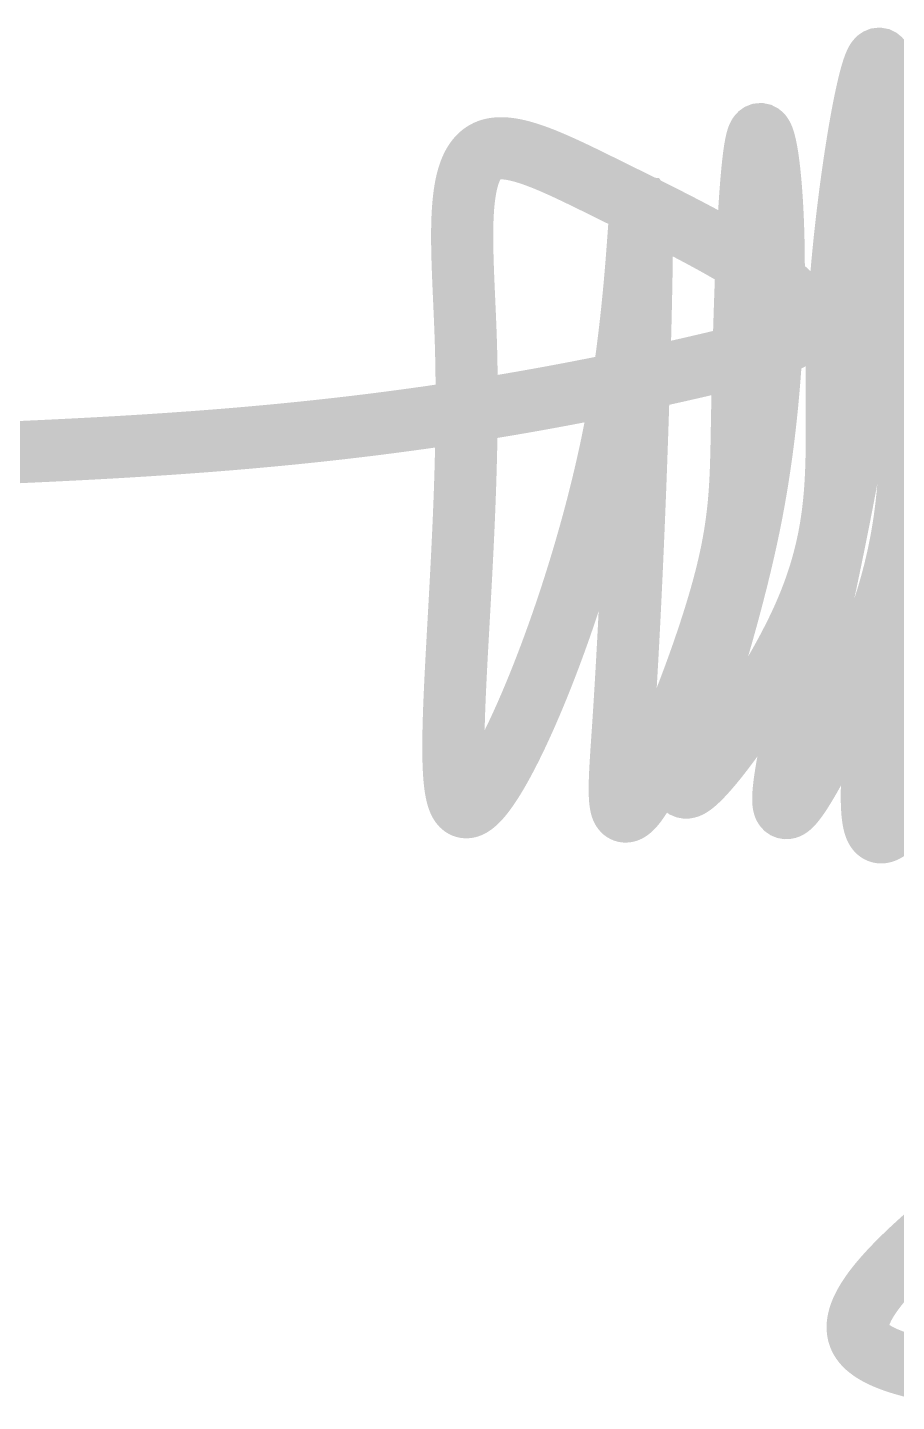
# Model space of a CAD drawing. Header units: millimetres. Extents: x -182770 to 489476, y -561170 to -280028.
# Drawn here: x 467169 to 467486, y -522248 to -521746 of the extents above; entities that cross this region are included whole.
import ezdxf
from ezdxf.enums import TextEntityAlignment as Align

# ---------------------------------------------------------------- set-up
doc = ezdxf.new("R2010")
doc.units = ezdxf.units.MM
doc.header["$MEASUREMENT"] = 0
for name, color, linetype, lineweight in [('LC Dim', 8, 'Continuous', 18), ('LC ISO', 153, 'Continuous', 13), ('LC Net thay', 63, 'Continuous', 25), ('LC Text1', 3, 'Continuous', 20)]:
    doc.layers.add(name, color=color, linetype=linetype, lineweight=lineweight)
doc.styles.add('Khungten', font='VHAVAN.TTF', dxfattribs={"width": 0.9, "height": 5000})
doc.styles.add('LC 1', font='VHAVANB.TTF')
doc.styles.add('Title', font='VHBLACK.TTF', dxfattribs={"width": 0.8})

# ---------------------------------------------------------------- blocks, each defined once
blk = doc.blocks.new('a tuan anh')
at = {"layer": 'LC ISO', "const_width": 30}
for points in [[(-164.1027307132899, -10.23552034702152), (-152.3397674029984, -9.739912215387449), (-140.6176614696888, -9.223327891057124), (-128.9264893759682, -8.67969280287798), (-117.2563275844586, -8.102932379653794), (-105.5972525577963, -7.486972050202894), (-93.93934075860307, -6.825737243358162), (-82.2726686495298, -6.113153387923376), (-70.58731269316922, -5.343145912716864), (-58.87334935217223, -4.509640246586059), (-53.00253880699165, -4.067177288408857), (-47.12085508916061, -3.606561818320188), (-41.22705775646318, -3.127034514895058), (-35.31990636675619, -2.62783605675213), (-29.3981604778528, -2.108207122480962), (-23.4605796475953, -1.567388390700216), (-17.50592343379685, -1.004620539999451), (-11.53295139429974, -0.419144248982775), (-5.540423086917144, 0.1897998037457), (0.4729019305086695, 0.8229709395818645), (6.508264100149972, 1.48112847993616), (12.56690386417904, 2.165031746175373), (18.6500616647827, 2.875440059724497), (24.75897794410412, 3.613112741964869), (30.89489314434468, 4.378809114321484), (37.05904770764755, 5.173288498161128), (43.25268207621411, 5.99731021487969), (49.47703669220209, 6.851633585902164), (55.7333519977692, 7.737017932609888), (62.02286843510228, 8.654222576413304), (68.3468264463736, 9.604006838679197), (74.70646647375543, 10.58713004083256), (81.10302895940549, 11.60435150426929), (87.53775434551062, 12.65643055037071), (94.01188307422854, 13.74412650054728), (100.5266555877461, 14.86819867618033), (107.0833123282209, 16.0294063987094), (113.68309373784, 17.22850898947218), (120.3272402587609, 18.46626576992276), (127.0169923331559, 19.74343606142793), (133.753590403212, 21.06077918538358), (140.5382749110722, 22.4190544631856), (147.372286298938, 23.81902121625899), (154.256865008967, 25.26143876597052), (161.1932514833316, 26.7470664337452), (168.1826861642039, 28.27666354094981), (175.2264094937564, 29.85098940899479), (182.3256619141612, 31.47080335929058), (189.4816838675761, 33.13686471321853), (196.6957157962024, 34.84993279217451), (200.3201728094427, 35.72493924324226), (203.9298433937074, 36.61582836951129), (207.4943209551129, 37.52664572620415), (209.2501102622773, 37.99079173078644), (210.9831988057558, 38.46143688073789), (212.6897857495787, 38.93908687200746), (214.3660702577326, 39.42424740050046), (216.0082514942624, 39.91742416215129), (217.61252862314, 40.41912285287981), (219.1751008084102, 40.92984916862042), (220.6921672140743, 41.45010880529298), (222.1599270041334, 41.98040745881735), (223.5745793426177, 42.52125082511338), (224.9323233935283, 43.07314460011548), (226.2293583208811, 43.63659447975806), (227.4618832886772, 44.21210615994642), (228.6260974609322, 44.80018533660041), (229.7182000016765, 45.40133770566899), (230.7343900748965, 46.01606896305748), (231.2128301749472, 46.32868470484391), (231.6708668446227, 46.64488480470027), (232.1080249794177, 46.96473247458925), (232.5238294748415, 47.28829092651722), (232.9178052264033, 47.61562337246141), (233.2895447042247, 47.94678253887105), (233.6390632830153, 48.28175553012989), (233.9665396021737, 48.62050411682867), (234.2721526499954, 48.96299001543957), (234.5560814147175, 49.30917494243477), (234.8185048846208, 49.65902061427187), (235.059602047957, 50.01248874745215), (235.2795518929925, 50.36954105843324), (235.4785334079788, 50.73013926367275), (235.656725581197, 51.09424507964286), (235.8143074008985, 51.46182022284484), (235.9514578553499, 51.83282640972175), (236.0683559328027, 52.20722535676032), (236.1651806215377, 52.58497878041817), (236.2421109098068, 52.96604839718202), (236.2993257858761, 53.3503959235095), (236.337004238012, 53.73798307587276), (236.3544678235048, 54.52272312462446), (236.2959335724008, 55.31996227521449), (236.1628333908011, 56.12939425937657), (235.9565991848067, 56.95071280890261), (235.6786628605041, 57.78361165556998), (235.3304563240235, 58.62778453114151), (234.9134114814369, 59.48292516739457), (234.4289602388744, 60.34872729610652), (233.878534502408, 61.22488464902563), (233.2635661781678, 62.11109095794382), (232.5854871722404, 63.00703995463846), (231.8457293907122, 63.91242537085782), (231.0457247397135, 64.82694093839382), (230.1869051253307, 65.75028038899472), (229.2707024536794, 66.68213745445246), (228.2985486308462, 67.62220586654439), (227.2718755629321, 68.57017935701879), (226.1921151560382, 69.52575165766757), (225.0606993162946, 70.48861650025356), (223.8790599497588, 71.45846761653956), (222.6486289625609, 72.43499873830297), (221.370838260802, 73.41790359732113), (220.047119750554, 74.40687592537142), (218.6789053379616, 75.40160945420212), (217.2676269290969, 76.40179791560513), (215.8147164300899, 77.40713504134328), (214.3216057469981, 78.41731456320849), (212.7897267859662, 79.43203021293448), (211.2205114530661, 80.45097572231316), (209.6153916544135, 81.47384482312191), (207.9757992961095, 82.50033124712354), (206.303166284255, 83.53012872609543), (204.5989245249511, 84.56293099180039), (202.864505924299, 85.59843177601579), (201.1013423883996, 86.63632481050445), (199.3108658233541, 87.67630382705829), (197.494508135278, 88.71806255742558), (195.6537012302433, 89.76129473339824), (193.7898770143802, 90.80569408672454), (191.9044673937606, 91.8509543491964), (189.9989042745146, 92.89676925257663), (186.1330451645335, 94.98883790915716), (182.2037549332017, 97.07944991064142), (178.2224888293713, 99.16615511119016), (174.2007021018362, 101.2465033649642), (170.149849999405, 103.3180445261678), (162.0067706651462, 107.4249049874925), (157.937453930921, 109.4553239959641), (153.8848928170773, 111.467135328523), (149.8605425723945, 113.4578888393589), (145.87585844571, 115.4251343826472), (141.942295685818, 117.3664218125632), (138.0707992113166, 119.2786644813896), (136.1605582468765, 120.2214478981623), (134.2681003721955, 121.1535204304091), (132.3940056259016, 122.0735133307899), (130.5388540466083, 122.9800578519498), (128.703225672929, 123.8717852465488), (126.8877005434915, 124.7473267672176), (125.0928586969094, 125.6053136666014), (123.319280171796, 126.4443771973602), (121.5675450067793, 127.2631486121099), (119.8382332404872, 128.0602591635397), (118.1319249115186, 128.8343401042803), (116.4492000585014, 129.5840226869623), (114.7906387200346, 130.3079381642456), (113.1568209347897, 131.0047177887755), (111.5483267413219, 131.6729928131826), (109.9657361783029, 132.3113944901415), (108.4096292843169, 132.9185540722683), (106.8805860979774, 133.4931028122373), (105.3791866579413, 134.0336719626794), (103.9060110027931, 134.5388927762397), (102.4616391711752, 135.0073965055781), (101.0466512016865, 135.4378144033253), (99.66162713295489, 135.8287777221412), (98.30714700359385, 136.1789177146566), (96.98379085224587, 136.4868656335166), (95.6921387174807, 136.7512527313811), (94.43277063796995, 136.97071026091), (93.20626665229793, 137.1438694747048), (92.01320679909259, 137.2693616254546), (90.85417111698189, 137.3458179657755), (89.72973964457924, 137.3718697483419), (88.64049242049805, 137.3461482257844), (87.58700948335172, 137.2672846507485), (86.56987087178277, 137.1339102758793), (85.5896566243755, 136.9446563538222), (84.64694677978696, 136.698154137237), (83.74232116482744, 136.3930352451571), (82.87606542854337, 136.028440271155), (82.04758685920388, 135.6050295128807), (81.25612952646043, 135.1237456621311), (80.50093750000815, 134.5855314107612), (79.78125484954217, 133.9913294505823), (79.09632564469939, 133.3420824734203), (78.4453939551604, 132.6387331711157), (77.82770385063486, 131.88222423548), (77.24249940074515, 131.0734983583388), (76.68902467521548, 130.2134982315183), (76.16652374369733, 129.3031665468443), (75.67424067587126, 128.3434459961427), (75.21141954141785, 127.3352792712394), (74.77730440998857, 126.2796090639749), (74.37113935127854, 125.1773780661606), (73.99216843496833, 124.0295289696223), (73.63963573070941, 122.837004466186), (73.31278530821146, 121.6007472476776), (73.01086123711138, 120.3217000059376), (72.73310758711887, 119.0008054327627), (72.47876842788537, 117.6390062199935), (72.24708782909147, 116.2372450594557), (72.03730986040318, 114.79646464299), (71.84867859153019, 113.3176076624077), (71.6804380921094, 111.8016168095201), (71.53183243185049, 110.2494347761676), (71.40210568039038, 108.6620042541908), (71.29050190742419, 107.0402679354011), (71.19626518263249, 105.3851685116097), (71.1186395756813, 103.6976486746717), (71.0568691562512, 101.9786511163838), (71.0101979940082, 100.2291185286012), (70.97787015863287, 98.44999360312067), (70.95912971980579, 96.64221903178259), (70.95322074720752, 94.80673750642745), (70.95938731048955, 92.94449171885208), (70.97687347934698, 91.05642436089693), (71.00492332344584, 89.14347812438791), (71.0427809124667, 87.20659570115095), (71.08969031607558, 85.24671978301194), (71.1448956039676, 83.26479306179681), (71.20764084579423, 81.26175822931691), (71.2771701112506, 79.23855797742726), (71.43355699170206, 75.1354319826496), (71.60800880275201, 70.96295661208569), (71.79447810177226, 66.72867340032826), (71.98691744619282, 62.44012388197007), (72.17927939340007, 58.10484959164751), (72.36551650078036, 53.73039206396788), (72.53958132577827, 49.32429283350939), (72.69542642575107, 44.89409343487932), (72.82753928861348, 40.44692122473498), (72.9347300324007, 35.98655669836444), (73.01790070306743, 31.51516064448515), (73.07796701688494, 27.0348832673335), (73.11584469016816, 22.54787477108766), (73.1324494392029, 18.05628536002769), (73.10550302974298, 9.067964610294439), (73.00445351886447, 0.08712265192298219), (72.83662663694122, -8.869038881268352), (72.60934811431798, -17.78331835549034), (72.47570377850207, -22.21937680992414), (72.32994368139771, -26.63851413692464), (72.17298353931983, -31.03858013227), (72.0057390685397, -35.41742459175293), (71.82912598537223, -39.77289731113706), (71.64406000610325, -44.10284808618599), (71.45145684704767, -48.40512671269244), (71.25223222447676, -52.67758298642002), (71.04730185469089, -56.91806670313235), (70.83758145399042, -61.12442765862215), (70.62398673869029, -65.29451564865303), (70.40743342506175, -69.42618046901771), (70.18883722940518, -73.51727191545069), (69.96911386802094, -77.5656397837738), (69.74917905722396, -81.56913386972155), (69.52994851327094, -85.52560396908666), (69.31233795249136, -89.43289987764729), (69.09726309115649, -93.28887139116705), (68.88563964558125, -97.09136830542411), (68.67838333205145, -100.8382404161821), (68.47640986686747, -104.5273375192337), (68.28063496632967, -108.1565094103571), (68.09197434672387, -111.7236058852868), (67.91134372435044, -115.2264767398447), (67.73965881552431, -118.6629717697797), (67.57783533650218, -122.0309407708701), (67.42678900361352, -125.328233538894), (67.28743553314416, -128.552699869615), (67.16069064137992, -131.7021895588114), (67.10233257386426, -133.2481462240248), (67.0474700446357, -134.7745524022612), (66.99621751822997, -136.2811393180164), (66.94868945919734, -137.7676381957426), (66.90500033205899, -139.2337802599359), (66.8652646013652, -140.6792967350339), (66.82959673163714, -142.1039188455325), (66.79811118741054, -143.507377815884), (66.77092243325023, -144.8894048705843), (66.7481449336774, -146.2497312341002), (66.7298931532132, -147.5880881308694), (66.71628155642247, -148.904206785417), (66.7074246078264, -150.1978184221807), (66.7034367719607, -151.4686542656418), (66.7044325133611, -152.7164455402672), (66.71052629657788, -153.9409234705381), (66.72183258613222, -155.1418192809215), (66.7384658465744, -156.3188641958695), (66.76054054244014, -157.4717894398927), (66.78817113825062, -158.6003262374288), (66.82147209855611, -159.7042058129737), (66.86055788790691, -160.7831593909796), (66.90554297080962, -161.8369181959424), (66.95654181181453, -162.8652134522999), (67.01366887547192, -163.8677763845481), (67.07703862630296, -164.8443382171681), (67.14676552884339, -165.7946301745978), (67.22296404764347, -166.7183834813331), (67.30574864722439, -167.6153293618408), (67.39523379213642, -168.4851990406023), (67.4915339469153, -169.3277237420698), (67.59476357608219, -170.1426346907392), (67.70503714420192, -170.9296631110483), (67.82246911578113, -171.6885402275075), (67.94717395538464, -172.4189972645545), (68.07926612753363, -173.1207654466853), (68.21886009676382, -173.793575998352), (68.3660703276255, -174.4371601440362), (68.52101128463983, -175.0512491082191), (68.68379743234254, -175.6355741153675), (68.85454323529848, -176.1898663899483), (69.0333631579997, -176.7138571564283), (69.2203716650256, -177.2072776392888), (69.41568322089734, -177.6698590629967), (69.6194122901361, -178.1013326520188), (69.83167333730671, -178.5014296308509), (70.05258082693035, -178.8698812239309), (70.28224922354275, -179.2064186557545), (70.52079299167963, -179.5107731507742), (70.76832659589127, -179.7826759334857), (71.0249645007134, -180.0218582283414), (71.29082117066719, -180.2280512598227), (71.56601107030292, -180.4009862524108), (71.85064866414177, -180.5403944305435), (72.14484841673402, -180.6460070187313), (72.44872479262995, -180.7175552414265), (72.76239225635072, -180.7547703230957), (73.08596527235932, -180.757383488366), (73.41951299361244, -180.725222305613), (73.76292936631944, -180.6584868771315), (74.11606599488005, -180.5574673345982), (74.47877448370855, -180.4224538097333), (74.85090643719013, -180.2537364341842), (75.23231345973909, -180.0516053396859), (75.62284715575515, -179.8163506579149), (76.02235912965261, -179.5482625205623), (76.4307009858021, -179.2476310593192), (76.84772432863247, -178.9147464058915), (77.27328076254344, -178.5498986919556), (77.7072218919202, -178.1533780492173), (78.14939932117704, -177.7254746093531), (78.59966465472826, -177.2664785040688), (79.05786949695903, -176.7766798650555), (79.52386545226909, -176.2563688239898), (79.99750412507274, -175.7058355125919), (80.47863711975515, -175.1253700625384), (80.96711604075972, -174.5152626055205), (81.46279249242798, -173.8758032732439), (81.96551807920332, -173.2072821973852), (82.47514440550003, -172.5099895096355), (82.9915230756742, -171.7842153417005), (83.51450569415465, -171.0302498252713), (84.04394386535569, -170.2483830920391), (84.57968919364794, -169.4389052736951), (85.12159328346024, -168.6021065019304), (85.66950773919234, -167.7382769084361), (86.22328416522942, -166.8477066248888), (86.78277416598576, -165.9306857830234), (87.34782934587565, -164.9875045145018), (87.91830130926974, -164.0184529510152), (88.49404166059685, -163.0238212242839), (89.07490200424218, -162.0038994659553), (89.66073394462, -160.9589778077643), (90.25138908613008, -159.8893463813874), (90.84671903317212, -158.7952953185159), (91.44657539016043, -157.6771147508407), (92.0508097614802, -156.5350948100531), (92.6592737515457, -155.3695256278443), (93.27181896474212, -154.1806973359344), (93.88829700548376, -152.9689000659855), (94.50855947817035, -151.7344239496888), (95.13245798721618, -150.4775591187499), (95.75984413700644, -149.1985957048601), (96.3905695319554, -147.8978238397103), (97.02448577646283, -146.5755336549773), (97.66144447491388, -145.2320152823959), (98.30129723173741, -143.8675588536134), (98.9438956513186, -142.4824545003503), (99.58909133805719, -141.0769923542975), (100.236735896382, -139.6514625471318), (101.538778045302, -136.7413604762405), (102.8488349333347, -133.7544693412638), (104.165719395678, -130.6931101957161), (105.4882442675589, -127.5596040931414), (106.8152223841753, -124.3562720870832), (108.1454665807541, -121.0854352310853), (109.4777896925225, -117.7494145786768), (110.8110045547073, -114.350531183416), (112.143924002492, -110.8911060988321), (113.475360871118, -107.3734603784687), (114.8041279957979, -103.7999150758696), (116.1290382117586, -100.1727912445785), (117.4489043542126, -96.49440993811004), (118.7625392583723, -92.76709221005149), (120.0687557594501, -88.99315911390295), (121.3663666926732, -85.17493170322268), (122.6541848932684, -81.3147310315544), (123.9310231964337, -77.41487815242726), (125.195694437396, -73.47769411939953), (126.4470114513824, -69.50549998600036), (127.6837870736053, -65.50061680577346), (128.9048341392772, -61.46536563226255), (130.1089654836105, -57.40206751899677), (131.2949939418468, -53.31304351951985), (132.4617323491839, -49.20061468739004), (133.6079935408343, -45.06710207612196), (134.7325903520396, -40.9148267392884), (135.834335617983, -36.74610973040399), (136.9120421739353, -32.56327210301242), (137.9645228550653, -28.36863491067197), (138.9905904965999, -24.16451920691179), (139.9890579337662, -19.95324604526104), (140.9587380017911, -15.73713647927798), (141.8984435358871, -11.51851156250632), (142.806987371252, -7.299692348475219), (143.6831823431276, -3.082999890728388), (144.5258412867261, 1.129244757205015), (145.33377703726, 5.334720541752176), (146.1058146533614, 9.531087805255083), (146.8415694178402, 13.71480416190752), (147.5419152995746, 17.88041149468336), (148.2078385954082, 22.02228072239086), (148.8403256022139, 26.13478276382375), (149.440362616835, 30.2122885378194), (150.0089359361154, 34.24916896315699), (150.5470318569278, 38.23979495868844), (151.0556366761157, 42.17853744319291), (151.5357366905082, 46.05976733550779), (151.9883181969781, 49.87785555444134), (152.4143674923689, 53.62717301878729), (152.6177507786924, 55.47428363014478), (152.8148708735534, 57.30209064739756), (153.0058510640811, 59.1098904354003), (153.1908146373607, 60.89697935903678), (153.369884880507, 62.66265378313255), (153.5431850806344, 64.40621007254231), (153.7108385248575, 66.12694459212071), (153.8729685002618, 67.82415370672243), (154.0296982939471, 69.49713378120214), (154.1811511930573, 71.14518118041451), (154.3274504846631, 72.76759226918512), (154.4687194558937, 74.36366341238318), (154.6050813938346, 75.93269097487791), (154.7366595856147, 77.47397132148035), (154.8635773183196, 78.98680081707425), (154.9859578790783, 80.47047582649975), (155.1039245549764, 81.92429271462606), (155.2176006331283, 83.3475478462642), (155.3271094006341, 84.73953758631251), (155.4325741446228, 86.09955829959654), (155.5341181521653, 87.42690635097097), (155.6318647104054, 88.72087810527592), (155.7259371064138, 89.9807699273806), (155.8164586273342, 91.20587818213971), (155.9035525602521, 92.39549923439336), (155.9873421922675, 93.5489294489962), (156.0679508104804, 94.66546519080293), (156.1455017020344, 95.74440282466821), (156.2201181540149, 96.78503871543217), (156.2919234535075, 97.78666922793491), (156.3610408876557, 98.74859072707477), (156.427593743545, 99.67009957764822), (156.4917053082754, 100.550492144539), (156.553498868976, 101.3890647926019), (156.6130977127177, 102.1851138866768), (156.6706251266587, 102.9379357916187), (156.7262043978553, 103.6468268722674), (156.7799588134512, 104.3110834934923), (156.8320116605319, 104.9300020201335), (156.8824862082838, 105.502878978863), (156.9314794760867, 106.029248030085), (156.979009667979, 106.5093548299628), (157.0250802571682, 106.9435781088105), (157.0696947168763, 107.332296596971), (157.1128565203107, 107.6758890247875), (157.1545691407082, 107.974734122603), (157.1948360512761, 108.2292106207169), (157.2336607252364, 108.439697249516), (157.2710466357821, 108.6065727393143), (157.3069972561643, 108.7302158204402), (157.341516059576, 108.8110052232369), (157.3746065192536, 108.8493196780473), (157.4062721084047, 108.8455379152147), (157.4365163002221, 108.8000386650383), (157.4653425679717, 108.7132006578904), (157.4927543848462, 108.5854026241141), (157.5187552240386, 108.4170232940232), (157.5433485588146, 108.2084413979464), (157.5665378623526, 107.9600356662413), (157.588326607889, 107.6721848292509), (157.6087182686315, 107.3452676172892), (157.627716317802, 106.9796627606993), (157.6453242286225, 106.5757489898242), (157.661545474286, 106.133905035007), (157.6763835280435, 105.6545096265618), (157.6898418630881, 105.137941494846), (157.7019239526562, 104.5845793701883), (157.7126332699554, 103.9948019829171), (157.7219732881931, 103.3689880633901), (157.7299474805914, 102.7075163419358), (157.7365593203722, 102.0107655488828), (157.7418122807576, 101.2791144145594), (157.7457098349551, 100.5129416693235), (157.7482554561866, 99.7126260435034), (157.7494526176597, 98.87854626742774), (157.7493047926109, 98.0110810714541), (157.7478154542332, 97.11060918589646), (157.7449880757777, 96.1775093410979), (157.7408261304226, 95.21216026740149), (157.7353330914048, 94.21494069515029), (157.728512431946, 93.18622935467283), (157.7203676252539, 92.12640497628308), (157.7109021445503, 91.03584629035322), (157.7001194630575, 89.91493202719721), (157.6880230539682, 88.76404091717268), (157.6746163905191, 87.5835516905936), (157.6599029459467, 86.37384307780303), (157.6438861934294, 85.13529380914406), (157.6265696062037, 83.86828261495975), (157.6079566574772, 82.57318822556408), (157.5880508204864, 81.25038937131467), (157.5668555684388, 79.90026478254003), (157.5443743745418, 78.52319318958325), (157.5206107120321, 77.11955332275829), (157.4955680541025, 75.68972391242278), (157.4692498739751, 74.23408368891978), (157.4416596448864, 72.75301138256327), (157.4128008400439, 71.24688572371088), (157.3826769326552, 69.71608544269111), (157.3512913959567, 68.1609892698325), (157.3186477031413, 66.58197593547811), (157.2847493274312, 64.97942416997103), (157.2495997420629, 63.35371270363976), (157.2132024202438, 61.70522026682738), (157.1755608351814, 60.03432558986242), (157.1366784601123, 58.34140740308794), (157.0965587682294, 56.62684443683247), (157.0552052327548, 54.89101542145363), (157.012621326925, 53.13429908725084), (156.9688105239475, 51.35707416461082), (156.9237762970297, 49.55971938381845), (156.8775221193937, 47.74261347524589), (156.7813678048551, 44.05066319607431), (156.6803753660352, 40.28425316975336), (156.5745725887245, 36.44641323902761), (156.4639872585976, 32.54017324653978), (156.3486471614451, 28.56856303501991), (156.2285800829704, 24.53461244713981), (156.1038138089207, 20.44135132558586), (155.9743761250429, 16.29180951308808), (155.8402948170551, 12.08901685228921), (155.7015976707189, 7.836003185933805), (155.5583124717523, 3.535798356679152), (155.4104670058878, -0.8085677927592769), (155.258089058887, -5.194065419709659), (155.1012064164679, -9.61766468147107), (154.9398468643631, -14.07633573534258), (154.7740381883195, -18.56704873862327), (154.6038081740844, -23.08677384865587), (154.4291846073756, -27.63248122271034), (154.2501952739258, -32.20114101810032), (154.0668679594964, -36.78972339213942), (153.6873105306149, -46.01453650540498), (153.2907346066204, -55.28268182094325), (152.8773624733731, -64.56992059720505), (152.4474164168205, -73.85201409264118), (152.0011187228374, -83.10472356573155), (151.5386916773132, -92.30381027489784), (151.3014991120726, -96.87567048628989), (151.0603575661517, -101.42503547862), (150.8152948252973, -105.9488754092017), (150.5663386752567, -110.4441604353342), (150.3135169017478, -114.907860714331), (150.0568572905031, -119.3369464035059), (149.7963876272843, -123.7283876601432), (149.5321356978238, -128.0791546415712), (149.2641292878398, -132.386217505089), (148.9923961830791, -136.6465464080102), (148.716964169289, -140.8571115076193), (148.4378611771099, -145.0148825762735), (148.1571926341567, -149.1113104500546), (148.0191125195706, -151.1280490902718), (147.8843716936535, -153.1184327614174), (147.7543475444545, -155.0784328850568), (147.6304174600518, -157.0040208827268), (147.5139588284655, -158.8911681759637), (147.4063490377739, -160.7358461863041), (147.3089654760406, -162.5340263352991), (147.2231855313003, -164.2816800444853), (147.1503865916166, -165.9747787354136), (147.0919460450532, -167.6092938296206), (147.0492412796593, -169.1811967486428), (147.0236496834987, -170.6864589140314), (147.0165486446203, -172.1210517473228), (147.0203625179274, -172.8105882336677), (147.0293155510735, -173.4809466700681), (147.0435799175757, -174.1316234842088), (147.0633277909365, -174.7621151037893), (147.0887313446437, -175.3719179565087), (147.1199627522437, -175.9605284700519), (147.1571941871953, -176.5274430721183), (147.2005978230445, -177.0721581903781), (147.2503458332794, -177.5941702525597), (147.3066103914171, -178.0929756863334), (147.3695636709599, -178.5680709193839), (147.4393778454105, -179.0189523794397), (147.5162250882859, -179.445116494142), (147.6002775730885, -179.8460596912337), (147.6917074733065, -180.221278398385), (147.7906555146183, -180.5703585886222), (147.8970912550867, -180.8933736212202), (148.0109262989426, -181.1905618745659), (148.1320722042583, -181.4621618584933), (148.2604405290476, -181.7084120828804), (148.3959428313683, -181.9295510575903), (148.538490669278, -182.1258172924863), (148.6879956008343, -182.2974492974172), (148.8443691840512, -182.4446855822462), (149.0075229770155, -182.5677646568511), (149.1773685377557, -182.6669250310806), (149.3538174243149, -182.7424052147835), (149.5367811947362, -182.7944437178521), (149.7261714070919, -182.8232790501352), (149.9218996194249, -182.8291497214814), (150.1238773897639, -182.8122942417685), (150.3320162761811, -182.7729511208308), (150.5462278367195, -182.7113588685752), (150.7664236294077, -182.6277559948212), (150.9925152123033, -182.5223810094467), (151.2244141434639, -182.3954724223295), (151.4620319809328, -182.2472687433037), (151.7052802827675, -182.0780084822327), (151.9540706069965, -181.8879301490088), (152.2083145116776, -181.6772722534515), (152.4679235548538, -181.4462733054534), (152.7328092945972, -181.195171814863), (153.002883288922, -180.9242062915437), (153.2780570958857, -180.6336152453587), (153.5582422735606, -180.3236371861713), (153.8433503799752, -179.9945106238301), (154.4279816112103, -179.2797660291835), (155.031243253994, -178.4912895402813), (155.6524277727003, -177.6309892360296), (156.2908276317467, -176.7007731953345), (156.9457352954778, -175.7025494970585), (157.6164432282967, -174.6382262201223), (158.3022438945773, -173.5097114434029), (159.002429758737, -172.3189132457919), (159.7162932851352, -171.0677397061809), (160.4431269381603, -169.7580989034614), (161.1822231822007, -168.3918989165395), (161.9328744816594, -166.9710478242923), (162.6943733008811, -165.4974537056114), (163.466012104298, -163.9730246393883), (164.2470833562547, -162.3996687045146), (165.0368795211689, -160.7792939798965), (165.8346930633998, -159.1138085444109), (166.6398164473649, -157.4051204769494), (167.4515421374235, -155.6551378564036), (168.2691625979496, -153.8657687616651), (169.0919702933752, -152.03892127164), (169.919257688045, -150.1765034652053), (170.7503172463621, -148.2804234212672), (171.5844414327003, -146.3525892186881), (172.4209227114625, -144.3949089363887), (173.2590535470226, -142.409290653246), (174.0981264037691, -140.3976424481662), (174.9374337460904, -138.3618724000116), (175.7762680383603, -136.3038885877031), (176.6139217449818, -134.2255990901322), (178.2828572587896, -130.0157353547111), (179.9385800026066, -125.74754582491), (181.5754296914965, -121.4362951318617), (183.1877460405522, -117.0972479066841), (184.7698687648663, -112.7456687805097), (186.3161375795316, -108.3968223845004), (187.820892199612, -104.065973349745), (189.2784723402001, -99.76838630741986), (189.9878031416447, -97.63683623063844), (190.6832177163888, -95.51932588862837), (191.3640085287916, -93.4177633602958), (192.0294680432562, -91.33405672453227), (192.6788887241564, -89.27011406020029), (193.3115630358807, -87.2278434462205), (193.9267834428319, -85.2091529614845), (194.5238424093695, -83.21595068488386), (195.1020323998819, -81.25014469528105), (195.6606458787865, -79.31364307159674), (196.1990843370586, -77.40806762145075), (196.7174628690991, -75.533166443769), (197.2161835950974, -73.68793399364222), (197.6956494178448, -71.87136267137248), (198.1562632400746, -70.08244487727643), (198.5984279645781, -68.32017301162705), (199.0225464941177, -66.58353947477008), (199.4290217314847, -64.87153666696395), (199.8182565794123, -63.1831569885544), (200.1906539406918, -61.51739283979987), (200.5466167180857, -59.87323662104609), (200.8865478143562, -58.24968073256605), (201.2108501322946, -56.64571757467638), (201.5199265746633, -55.06033954767918), (201.8141800442099, -53.49253905187652), (202.094013443726, -51.9413084875705), (202.3598296759592, -50.40564025506319), (202.6120316437155, -48.88452675467124), (203.0772043967736, -45.88193355138355), (203.4927549250715, -42.92546808015322), (203.8619064507511, -40.00706954341149), (204.187882195969, -37.11867714358959), (204.4739053828671, -34.25223008307512), (204.7231992336165, -31.39966756432841), (204.9389869703591, -28.5529287897516), (205.1244918152515, -25.70395296180504), (205.2829369904357, -22.84467928287631), (205.4175457180827, -19.96704695541121), (205.5315412203199, -17.06299518182641), (205.628146719333, -14.12446316456771), (205.7105854372639, -11.14339010602271), (205.7820805962547, -8.11171520865173), (205.8458554184617, -5.021377674856922), (205.9051331260416, -1.864316707098624), (205.9631369411509, 1.367528492250131), (205.9926683959493, 3.014014177984791), (206.0230802184669, 4.682173079519998), (206.054567863408, 6.3720532618172), (206.0871442633797, 8.082858548150398), (206.1555876594502, 11.56393299263436), (206.2284590687777, 15.11877353244927), (206.3058071534906, 18.74075728704338), (206.3876805757172, 22.42326137585042), (206.474127997586, 26.1596629183332), (206.5651980811817, 29.94333903392544), (206.6609394886473, 33.76766684208997), (206.7614008820965, 37.62602346227504), (206.8666309236578, 41.51178601391439), (207.091591599572, 49.33903738937806), (207.3362108133442, 57.19643792405259), (207.6008778619434, 65.03100457353867), (207.7408509796078, 68.92316798993852), (207.885982042324, 72.78975429339334), (208.0363197122206, 76.6241406033514), (208.1919126514258, 80.41970403923187), (208.3528095220536, 84.16982172051212), (208.5190589862177, 87.8678707666113), (208.6907097060466, 91.50722829702136), (208.8678103436687, 95.08127143114689), (209.0504095611977, 98.58337728845072), (209.143786344328, 100.305384088133), (209.2385560207185, 102.0069229883957), (209.3347246731719, 103.6871661291661), (209.4322983844031, 105.3452856504009), (209.5312832372147, 106.9804536920128), (209.6316853143508, 108.5918423939293), (209.7335106985847, 110.1786238960922), (209.8367654726753, 111.7399703384435), (209.9414557193813, 113.2750538608816), (210.0475875214906, 114.7830466033629), (210.155166961762, 116.2631207058148), (210.2642001229397, 117.7144483081647), (210.3746930877969, 119.1362015503255), (210.4866519391217, 120.5275525722536), (210.6000827596581, 121.8876735138765), (210.714991632165, 123.2157365151361), (210.8313846394303, 124.5109137159307), (210.9492678641836, 125.7723772562167), (211.0686473892274, 126.9992992759071), (211.1895292973059, 128.1908519149583), (211.3119196711923, 129.3462073132687), (211.4358245936455, 130.4645376107947), (211.5612501474388, 131.5450149474636), (211.688202415331, 132.5868114631885), (211.8166874800809, 133.5890992979257), (211.9467114244762, 134.5510505916027), (212.0782803312468, 135.4718374841323), (212.2114002831804, 136.3506321154418), (212.3460773630504, 137.1866066255025), (212.4823176536011, 137.9789331541979), (212.6201272376056, 138.7267838414846), (212.7595121978375, 139.42933082729), (212.9004786170408, 140.0857462515414), (213.0430325779889, 140.6952022541809), (213.1871801634697, 141.2568709751213), (213.3329274562275, 141.7699245543045), (213.4802805390209, 142.2335351316724), (213.6292454946233, 142.6468748471234), (213.7798244339938, 143.0091564356262), (213.9319531176734, 143.3202707831515), (214.0855124414375, 143.5806695357896), (214.2403816523583, 143.7908211901668), (214.396439997523, 143.9511942429235), (214.5535667240329, 144.0622571906424), (214.7116410789604, 144.1244785299932), (214.8705423093925, 144.1383267575584), (215.0301496624015, 144.1042703700077), (215.1903423851181, 144.0227778639528), (215.3509997245856, 143.8943177360052), (215.5120009279199, 143.719358482791), (215.6732252421789, 143.4983686009509), (215.8345519144787, 143.2318165870965), (215.9958601918916, 142.9201709378685), (216.1570293215045, 142.5639001498785), (216.3179385504045, 142.1634727197525), (216.4784671256784, 141.7193571441167), (216.6384942944132, 141.2320219196117), (216.7978993036959, 140.7019355428492), (216.9565614006133, 140.1295665104553), (217.1143598322524, 139.5153833190561), (217.2711738457147, 138.8598544652923), (217.4268826880434, 138.1634484457609), (217.5813656063838, 137.4266337571025), (217.734501847779, 136.6498788959434), (217.8861706593307, 135.8336523589096), (218.0362512881111, 134.9784226426127), (218.1846229812363, 134.084658243708), (218.3311649857787, 133.1528276587924), (218.4757565488253, 132.1833993845066), (218.6182769174484, 131.1768419174623), (218.7586053387495, 130.1336237543001), (218.8966210598301, 129.054213391646), (219.032203327748, 127.9390793261118), (219.1652313896047, 126.7886900543381), (219.2955844924727, 125.6035140729364), (219.4231418834534, 124.3840198785474), (219.5477828096482, 123.1306759677682), (219.6693865181151, 121.8439508372539), (219.7878322559409, 120.5243129836308), (219.9029992702417, 119.1722309034958), (220.0147668080754, 117.7881730935042), (220.1230141165433, 116.3726080502674), (220.2276204427326, 114.9260042704118), (220.3284650337155, 113.4488302505633), (220.4254271365935, 111.9415544873482), (220.518385998439, 110.4046454773925), (220.6072208663682, 108.8385717173223), (220.6918109874387, 107.2438017037639), (220.7720356087375, 105.6208039333287), (220.8477739773807, 103.9700469026575), (220.9189053404261, 102.2919991083909), (220.9853089449607, 100.5871290471114), (221.0468640380859, 98.85590521548875), (221.1034498668741, 97.09879611012002), (221.1549456784269, 95.31627022763132), (221.2012307198311, 93.50879606467788), (221.2421842381591, 91.67684211784217), (221.2776854805124, 89.82087688377942), (221.3076136939635, 87.94136885911576), (221.3318481255992, 86.0387865404482), (221.350268022521, 84.11359842444654), (221.362752631816, 82.16627300769323), (221.3691812005418, 80.19727878684353), (221.3694329758291, 78.20708425849443), (221.3633872047358, 76.19615791930119), (221.3509231343487, 74.16496826588991), (221.3319200117548, 72.11398379484308), (221.3062570840702, 70.04367300283047), (221.2344688016747, 65.84694644238334), (221.1345922638575, 61.57853655749932), (221.0056614473142, 57.24219132121652), (220.8467103287549, 52.84165870651486), (220.6567728848604, 48.3806866864179), (220.4348830923118, 43.8630232339201), (220.1800749278336, 39.29241632203048), (219.8913823680923, 34.67261392374348), (219.5678393897979, 30.00736401208269), (219.2084799696313, 25.300414560028), (218.8123380843026, 20.55551354058844), (218.3784477104928, 15.77640892678755), (217.9058428248973, 10.96684869160526), (217.3935574042116, 6.130580808065133), (216.8406254251313, 1.271353249147069), (216.2460808643664, -3.607086012110813), (215.6089576985833, -8.500989002743154), (214.9282899044774, -13.40660774971184), (214.2031114587735, -18.32019428003696), (213.4324563381233, -23.23800062069495), (212.6153585192515, -28.1562787987059), (211.7508519788389, -33.07128084104625), (210.8379706935957, -37.97925877470698), (209.8765074038383, -42.87626202052343), (208.8696722173918, -47.75742748883204), (207.8216369030124, -52.6176353058836), (206.7365732822946, -57.45176558376988), (205.6186531768035, -62.25469843466999), (204.472048408119, -67.02131397067569), (203.3009307978209, -71.74649230392242), (202.1094721674745, -76.42511354654562), (200.9018443386885, -81.05205781068071), (199.6822191330284, -85.62220520844858), (198.4547683720593, -90.13043585198466), (197.2236638773902, -94.57162985340983), (195.9930774705717, -98.94066732485953), (195.3792822443647, -101.0965273968759), (194.7671809731983, -103.2324283784546), (194.1572951347916, -105.3477302836254), (193.5501462068496, -107.4417931263451), (192.9462556670478, -109.5139769206871), (192.346144993091, -111.5636416806519), (191.7503356626839, -113.5901474202547), (191.1593491535314, -115.5928541535104), (190.5737069433089, -117.5711218944198), (189.9939305097214, -119.5243106570269), (189.4205413304589, -121.4517804553179), (188.8540608832409, -123.3528913033369), (188.2950106457429, -125.2270032150846), (187.7439120956697, -127.0734762045904), (187.2012867107405, -128.8916702858551), (186.6676559686166, -130.6809454729082), (186.1435413470172, -132.4406617797504), (185.6294643236324, -134.1701792203967), (185.1259463761526, -135.8688578088913), (184.6335089822969, -137.5360575592204), (184.1526736197411, -139.1711384854279), (183.6839617662044, -140.7734606014856), (183.227894899348, -142.3423839214665), (182.7849944969057, -143.8772684593423), (182.3557820365677, -145.3774742291571), (181.9407789960242, -146.8423612448969), (181.5405068529653, -148.2712895206059), (181.1554870851105, -149.6636190702993), (180.7862411701208, -151.0187099079776), (180.43329058573, -152.3359220476705), (180.0971568096138, -153.6146155033784), (179.7783613194915, -154.8541502891312), (179.4774255930388, -156.0538864189439), (179.1948711079604, -157.213183906817), (178.931219341961, -158.3314027667948), (178.6869917727163, -159.4079030128632), (178.4627098779456, -160.4420446590666), (178.2588951353391, -161.4331877194054), (178.0760690226016, -162.3806922078948), (177.9147530174232, -163.2839181385498), (177.7754685974942, -164.1422255254001), (177.6587372405193, -164.9549743824464), (177.5650804241886, -165.7215247237182), (177.4950196262216, -166.4412365632161), (177.4490763242939, -167.1134699149698), (177.4277719961101, -167.7375847929798), (177.4316281193751, -168.3129412112903), (177.4611661717645, -168.838899183902), (177.5169076309976, -169.3148187248153), (177.5993739747646, -169.7400598480599), (177.7090866807557, -170.1139825676655), (177.8465672266757, -170.4359468976327), (178.0123370902293, -170.7053128519765), (178.2069177491067, -170.9214404447121), (178.430830680998, -171.0836896898691), (178.6845973636082, -171.1914206014626), (178.9687392746273, -171.2439931934932), (179.2837778917601, -171.2407674799906), (179.6302346927114, -171.1811034749553), (180.0086311551568, -171.064361192417), (180.4194887568301, -170.8899006463907), (180.8631329980562, -170.6573265287589), (181.3389501990314, -170.3674160985829), (181.8460456729517, -170.0212974524184), (182.3835246817034, -169.6200987508491), (182.9504924872017, -169.16494815443), (183.5460543513764, -168.6569738237304), (184.169315536099, -168.0973039193341), (184.8193813032849, -167.4870666017814), (185.4953569148493, -166.8273900316563), (186.1963476326928, -166.119402369528), (186.9214587187162, -165.3642317759659), (187.6697954348492, -164.5630064115394), (188.4404630429635, -163.7168544367887), (189.2325668050034, -162.8269040123268), (190.0452119828551, -161.8942832986941), (190.8775038384047, -160.9201204564597), (191.7285476335965, -159.9055436462077), (192.5974486303166, -158.8516810284927), (193.4833120904805, -157.7596607638843), (194.3852432759741, -156.6306110129517), (195.3023474487272, -155.4656599362643), (196.2337298706407, -154.2659356943914), (197.1784958036151, -153.0325664479024), (198.1357505095657, -151.766680357352), (199.1045992503787, -150.4694055833243), (200.0841472879838, -149.1418702863884), (201.0734998842818, -147.7852026270994), (202.0717623011733, -146.4005307660263), (203.0780398005736, -144.9889828637533), (204.0914376443689, -143.5516870808497), (205.1110610944888, -142.0897715778556), (206.1360154128342, -140.604364515355), (207.1654058612912, -139.0965940539318), (208.1983377017896, -137.5675883541262), (209.2339161962445, -136.0184755765222), (211.3094341945834, -132.8644414301962), (213.3848019515572, -129.6435168994649), (215.4528615624295, -126.3647272689122), (217.506455122435, -123.037097823064), (219.5384247268521, -119.6696538464748), (221.5416124709154, -116.2714206236706), (223.5088604498596, -112.8514234392205), (225.4330107589776, -109.4186875776504), (227.3069054934749, -105.982238323515), (229.1233867486299, -102.5511009613692), (230.8752966197062, -99.13430077573867), (231.724800440963, -97.43409752554726), (232.5554772019241, -95.74086305119272), (233.3664321644756, -94.05572551322985), (234.1567705905472, -92.3798130722571), (234.9255977420253, -90.71425388881471), (235.6721822626132, -89.05998516138061), (236.3966038757644, -87.41699609108036), (237.0991935210477, -85.78498225541261), (237.7802822134981, -84.16363914360409), (238.4402009682235, -82.55266224486695), (239.079280800288, -80.95174704844248), (239.6978527247848, -79.36058904351376), (240.2962477567926, -77.77888371932204), (240.8747969113901, -76.20632656507951), (241.4338312036416, -74.64261306999833), (241.9736816486547, -73.08743872330524), (242.4946792614937, -71.54049901422695), (242.9971550572373, -70.00148943196109), (243.9478652577673, -66.94604260474443), (244.8284603709035, -63.91866215543996), (245.641588517261, -60.91691199777415), (246.3898978174984, -57.93835604547348), (247.0760363922454, -54.98055821229354), (247.7026523621607, -52.04108241198992), (248.2723938478739, -49.11749255827453), (248.7879089700145, -46.20735256491753), (249.2518458492414, -43.30822634565993), (249.6668526061985, -40.41767781421368), (250.0355773615011, -37.53327088434889), (250.3606682358077, -34.65256946980662), (250.6447733497625, -31.77313748431334), (250.8905408239953, -28.89253884162463), (251.1006187791645, -26.00833745548152), (251.2776553358854, -23.11809723962506), (251.4242986148165, -20.21938210779626), (251.5431967366021, -17.30975597373617), (251.6369978218572, -14.38678275118582), (251.7083499912551, -11.44802635390079), (251.7599013654253, -8.491050695607555), (251.7943000649975, -5.513419690047158), (251.8141942106304, -2.512697250975179), (251.8222319229535, 0.5135527078818996), (251.8210613226111, 3.567766272768495), (251.8133305302326, 6.652379529943573), (251.8016876664769, 9.769828565666103), (251.7887808519736, 12.92254946619505), (251.7772582073667, 16.11297831780394), (251.7697678533004, 19.34355120672262), (251.768957910419, 22.61670421922463), (251.7774764993519, 25.93487344156893), (251.7979717407434, 29.30049495999992), (251.833091755223, 32.71600486079114), (251.885484663464, 36.183839230187), (251.9577985860815, 39.70643415446102), (252.0526816437196, 43.28622571985761), (252.1727819570224, 46.92565001263574), (252.3207476466196, 50.62714311905438), (252.4986681694427, 54.39179305333528), (252.7060754433915, 58.21451641271415), (252.9417699476617, 62.08846481124056), (253.2045521032414, 66.0067897225963), (253.4932223311189, 69.9626426203904), (253.8065810523258, 73.94917497830465), (254.1434286878502, 77.95953826996265), (254.5025656586804, 81.98688396901707), (254.8827923858335, 86.02436354913516), (255.2829092903121, 90.06512848395505), (255.7017167930899, 94.10233024714398), (256.1380153151986, 98.12912031231099), (256.5906052776409, 102.1386501531524), (257.0582871013903, 106.1240712432918), (257.5398612074787, 110.078535056382), (258.0341280168795, 113.9951930660754), (258.5398879505956, 117.867196746025), (259.055941429644, 121.6876975698688), (259.5810888750275, 125.449847011274), (260.1141307077341, 129.1467965438787), (260.6538673487667, 132.7716976413503), (260.9258713539748, 134.5549898624013), (261.1990992191277, 136.3177017772978), (261.473400996867, 138.0589773202373), (261.7486267398199, 139.7779604254174), (262.0246265006135, 141.4737950270355), (262.3012503318459, 143.1456250593328), (262.5783482861734, 144.7925944564777), (262.8557704162085, 146.4138471526967), (263.1333667745639, 148.0085270821874), (263.4109874138958, 149.5757781791617), (263.6884823868022, 151.1147443778173), (263.9657017459249, 152.6245696123806), (264.2424955438764, 154.1043978170346), (264.518713833284, 155.5533729259914), (264.7942066667747, 156.9706388734776), (265.0688240969757, 158.3553395936615), (265.3424161765142, 159.7066190207843), (265.6148329580028, 161.0236210890434), (265.8859244940977, 162.3054897326365), (266.1555408373824, 163.5513688857609), (266.4235320404987, 164.7604024826433), (266.6897481560882, 165.9317344574956), (266.9540392367635, 167.0645087444864), (267.2162553351372, 168.1578692778567), (267.4762465038511, 169.210959991804), (267.7338627955178, 170.2229248205258), (267.9889542627789, 171.1929076982487), (268.241370958247, 172.1200525591557), (268.4909629345639, 173.0035033374588), (268.7375802443275, 173.84240396737), (268.9810729401797, 174.6358983831014), (269.221291074733, 175.3831305188505), (269.4580847006437, 176.0832443088148), (269.6913038704952, 176.7353836872207), (269.9207986369438, 177.338692588266), (270.1464190526167, 177.8923149461334), (270.3680151700974, 178.3953946950787), (270.5854370420566, 178.8470757692703), (270.798534721107, 179.2465021029057), (271.0071582598612, 179.5928176302405), (271.2111577109463, 179.8851662854286), (271.4103851677501, 180.1227140931296), (271.6047515036917, 180.3052633509069), (271.7942338177672, 180.4333332247043), (271.9788127454667, 180.5074811617815), (272.1584689223091, 180.5282646094565), (272.3331829837844, 180.4962410150329), (272.5029355654115, 180.4119678257994), (272.6677073026804, 180.2760024890595), (272.8274788310955, 180.0889024521166), (272.9822307861759, 179.8512251622742), (273.131943803397, 179.5635280668212), (273.2765985182778, 179.2263686130464), (273.4161755663226, 178.8403042482969), (273.5506555830361, 178.405892419818), (273.6800192039227, 177.9236905749422), (273.8042470644577, 177.3942561609438), (273.9233198001893, 176.8181466251554), (274.0372180465929, 176.1959194148512), (274.1459224391729, 175.5281319773349), (274.2494136134337, 174.8153417599242), (274.3476722048945, 174.0581062098936), (274.4406788490305, 173.256982774561), (274.5284141813609, 172.4125289012154), (274.61085883739, 171.5253020371601), (274.6879934526223, 170.5958596296987), (274.7597986625478, 169.6247591261344), (274.826255102671, 168.6125579737418), (274.8873434085253, 167.5598136198532), (274.9430442155717, 166.4670835117577), (274.9933381593437, 165.334925096744), (275.0382058753312, 164.1638958221156), (275.0776279990387, 162.954553135176), (275.1115851659561, 161.7074544832285), (275.1400580116169, 160.4231573135767), (275.1630271715112, 159.1022190735093), (275.1804732811288, 157.7451972103299), (275.1923769759742, 156.3526491713419), (275.1987188915664, 154.9251324038341), (275.1994796633953, 153.4632043551246), (275.19463992698, 151.9674224724877), (275.1841803178104, 150.4383442032558), (275.1680814713909, 148.8765269946889), (275.146324023226, 147.2825282941194), (275.1188886088203, 145.6569055488362), (275.0857558636635, 144.0002162061428), (275.0469064232893, 142.313017713328), (275.0023209231731, 140.5958675177098), (274.9519799988193, 138.8493230665626), (274.8958642857469, 137.0739418072044), (274.8339544194459, 135.2702811869385), (274.7662310354353, 133.4388986530539), (274.692674769205, 131.580351652854), (274.613266256245, 129.6951976336422), (274.5279861320887, 127.7839940426929), (274.4368150322116, 125.8472983273532), (274.3397335921472, 123.8856679348828), (274.2367224473564, 121.8996603125997), (274.1277622333873, 119.8898329078074), (274.0128335857153, 117.8567431677948), (273.8919171398447, 115.8009485398507), (273.7649935312947, 113.723006471293), (273.6320433955552, 111.6234744094254), (273.4930473681306, 109.5029098015366), (273.3479860845255, 107.3618700949301), (273.1968401802296, 105.2009127369092), (273.0395902907767, 103.020595174763), (272.876217051642, 100.8214748557948), (272.531023066389, 96.36905573660624), (272.1611033084773, 91.84811495774193), (271.7663028619427, 87.26311209760024), (271.3464668108209, 82.61850673456502), (270.9014402391185, 77.91875844704919), (270.4310682308715, 73.16832681345113), (269.9351958700863, 68.37167141215468), (269.413668240828, 63.53325182157278), (268.866330427074, 58.65752762010379), (268.2930275128747, 53.74895838613156), (267.6936045822513, 48.81200369805447), (267.067906719225, 43.8511231343), (266.4157790078316, 38.87077627322287), (265.7370665320777, 33.87542269326514), (265.0316157134512, 28.86952063886565), (264.2997014202556, 23.85710103507154), (263.5426378885895, 18.8411581741093), (262.7618939016538, 13.82453220775642), (261.9589382426348, 8.810063287804951), (261.1352396947332, 3.800591566061485), (260.2922670411645, -1.201042805696488), (259.4314890650858, -6.191999675647821), (258.5543745497125, -11.16943889204413), (257.662392278231, -16.13052030304971), (256.7570110338565, -21.07240375688707), (255.8396995997755, -25.99224910176417), (254.9119267591595, -30.88721618588897), (253.9751612952386, -35.75446485745488), (253.0308719911845, -40.59115496466984), (252.0805276301835, -45.39444635577092), (251.1255969954655, -50.16149887893698), (250.1675488702022, -54.88947238237597), (249.2078520375799, -59.57552671429585), (248.247975280814, -64.21682172289002), (247.2893873830908, -68.8105172564101), (246.3335571275966, -73.35377316300583), (245.3819532975467, -77.84374929091427), (244.4360446761129, -82.27760548835795), (243.4973000465252, -86.65250160350115), (242.5671881919261, -90.96559748458094), (241.6471778955602, -95.21405297980527), (240.7387379405845, -99.395027937353), (239.8433371102292, -103.5056822054612), (238.9624441876658, -107.5431756323087), (238.5278971865482, -109.5335994828347), (238.0975279560953, -111.5046680661326), (237.671520094169, -113.4560263632156), (237.2500571987039, -115.3873193551117), (236.8333228675765, -117.2981920228485), (236.4215006986924, -119.188289347454), (236.0147742899571, -121.0572563099704), (235.6133272392617, -122.9047378913965), (235.2173431445262, -124.7303790727747), (234.8270056036126, -126.5338248351181), (234.4424982144556, -128.3147201594547), (234.0640045749315, -130.0727100268268), (233.6917082829459, -131.8074394182477), (233.3257929364045, -133.5185533147451), (232.9664421331981, -135.2056966973323), (232.6138394712325, -136.8685145470663), (232.2681685484131, -138.5066518449312), (231.9296129626164, -140.1197535719839), (231.5983563117625, -141.7074647092377), (231.2745821937424, -143.2694302377349), (230.9584742064617, -144.8052951384743), (230.6502159478259, -146.3147043924982), (230.3499910157116, -147.7973029808345), (230.0579830080242, -149.2527358845109), (229.7743755226838, -150.6806480845262), (229.499352157567, -152.0806845619518), (229.2330965105793, -153.4524902977573), (228.9757921796408, -154.7957102730288), (228.7276227626135, -156.1099894687504), (228.4887718574319, -157.3949728659645), (228.2594230619725, -158.6503054456844), (228.0397599741409, -159.8756321889523), (227.8299661918281, -161.0705980767816), (227.6302253129543, -162.2348480902001), (227.4407209353958, -163.3680272102356), (227.2616366570728, -164.4697804179159), (227.0931560758763, -165.5397526942834), (226.9354627896973, -166.5775890203222), (226.7887403964414, -167.5829343770893), (226.6531724940287, -168.5554337456124), (226.5289426803211, -169.4947321068903), (226.4162345532386, -170.4004744419653), (226.3152317106724, -171.2723057318799), (226.2261177505425, -172.1098709576472), (226.1490762707253, -172.9128151002806), (226.0842908691266, -173.6807831408078), (226.0319451436371, -174.4134200602712), (225.9922226921772, -175.110370839684), (225.9653071126377, -175.7712804600742), (225.9513820029097, -176.3957939024694), (225.9506309608987, -176.9835561478976), (225.9632375845104, -177.5342121773865), (225.9893854716211, -178.0474069719494), (226.0292582201655, -178.5227855126141), (226.0830394280201, -178.9599927804229), (226.150912693076, -179.3586737563892), (226.2330616132531, -179.7184734215407), (226.3296697864425, -180.0390367569053), (226.4409208105353, -180.3200087434961), (226.5669982834515, -180.5610343623703), (226.7080858030822, -180.7617585945118), (226.8643669673038, -180.9218264209776), (227.036025374051, -181.040882822781), (227.2232446211856, -181.1185727809498), (227.4262083066569, -181.1545412765117), (227.6451000283123, -181.1484332904947), (227.8801033840864, -181.099893803912), (228.1314019718557, -181.0085677978059), (228.3991793895402, -180.8741002531897), (228.6836192350311, -180.6961361510912), (228.9849051062192, -180.4743204725382), (229.3032206010103, -180.2082981985732), (229.6387493172952, -179.8977143101947), (229.991674852994, -179.5422137884452), (230.3621808059979, -179.141441614338), (230.7504507741978, -178.6950427689007), (231.1566518178879, -178.2026921366923), (231.5806223208783, -177.6646589190204), (232.0218983743398, -177.0817589264479), (232.4800048201723, -176.4548283106124), (232.9544665002904, -175.7847032231221), (233.4448082566087, -175.0722198155563), (233.9505549310416, -174.3182142395526), (234.4712313655036, -173.5235226466903), (235.0063624018949, -172.6889811886067), (235.5554728821298, -171.8154260169104), (236.118087648123, -170.903693283195), (236.6937315417745, -169.9546191390837), (237.2819294049987, -168.9690397361701), (237.8822060797102, -167.9477912260918), (238.4940864078235, -166.8917097604135), (239.1170952312532, -165.8016314907873), (239.7507573918992, -164.6783925688069), (240.3945977316762, -163.5228291460662), (241.0481410924986, -162.3357773741882), (241.7109123162663, -161.1180734047957), (242.3824362448941, -159.8705533894827), (243.0622377203108, -158.5940534798574), (243.749841584402, -157.2894098275283), (244.4447726790968, -155.9574585841183), (245.1465558462951, -154.5990359012212), (245.8547159279115, -153.21497793046), (246.568777765875, -151.8061208234285), (247.2882662020565, -150.3733007317496), (248.0127060783852, -148.9173538070172), (248.7416222367901, -147.4391162008687), (249.4745395191712, -145.9394240648835), (250.2109827674285, -144.4191135506844), (251.6925465292588, -141.3199819940783), (253.1825122575392, -138.1484107439173), (254.6770786875859, -134.9110890130687), (256.172444554657, -131.6147060144431), (257.6648085940687, -128.2659509608784), (259.1503695411084, -124.8715130652708), (260.6253261310485, -121.4380815404729), (262.0858770991763, -117.9723455993808), (263.5282211807935, -114.4809944548615), (264.9485571111727, -110.9707173197967), (266.3430836256011, -107.4482034070534), (267.7079994593805, -103.9201419294986), (269.039503347798, -100.3932221000141), (270.3337940261117, -96.87413313148136), (271.5870702296525, -93.36956423676747), (272.7955306936783, -89.8862046287395), (273.9553741534764, -86.43074352029362), (275.0627993443486, -83.00987012429687), (276.114005001582, -79.63027365361631), (276.6173377638479, -77.95804439502535), (277.105356440894, -76.29837368632434), (278.0362297137472, -73.01571648466052), (278.9086159322906, -69.77961545289145), (279.7245931612852, -66.58724324969808), (280.4862394655356, -63.43577253381955), (281.1956329097738, -60.32237596398045), (281.8548515588191, -57.24422619886172), (282.4659734774177, -54.19849589720252), (283.0310767303599, -51.18235771768377), (283.5522393824067, -48.19298431905918), (284.0315394983627, -45.22754836000968), (284.4710551429889, -42.28322249925986), (284.8728643810609, -39.35717939553433), (285.2390452773398, -36.44659170751402), (285.57167589663, -33.54863209393807), (285.8728343036782, -30.66047321350197), (286.144598563289, -27.77928772493033), (286.3890467402234, -24.90224828693317), (286.608256899257, -22.02652755822055), (286.8043071051798, -19.1492981975025), (286.9792754227528, -16.26773286348907), (287.1352399167517, -13.37900421491941), (287.3984696931439, -7.568747608864214), (287.5098911051027, -4.641564968827879), (287.6106209525897, -1.695909649060923), (287.7027373003948, 1.271045691712061), (287.7883182132791, 4.262128394795582), (287.8694417560328, 7.280165801465046), (287.9481859934167, 10.32798525301041), (288.0266289902211, 13.40841409072164), (288.106848811236, 16.52427965588868), (288.1909235212079, 19.67840928980149), (288.2809311849123, 22.87363033372094), (288.378949867154, 26.11277012896608), (288.4870576326939, 29.39865601681231), (288.607332546293, 32.7341153385496), (288.7418526727561, 36.1219754354679), (288.892696076844, 39.56506364884262), (289.0619408233324, 43.06620731996372), (289.2516649769968, 46.62823379013571), (289.4639466026129, 50.25397040063399), (289.7008637649706, 53.94624449274852), (289.9644844018912, 57.70785194038763), (290.2557839354558, 61.53819385102543), (290.5736839024175, 65.43028930887522), (290.9168790749536, 69.37645277407137), (291.2840642251831, 73.36899870670459), (291.6739341252687, 77.40024156690924), (292.0851835473295, 81.46249581477605), (292.5165072635282, 85.54807591045392), (292.9666000459838, 89.64929631403356), (293.9178718983021, 97.86791588537744), (294.4164405124466, 101.9699439733668), (294.928557281426, 106.0568702097225), (295.4529169774032, 110.1210090545355), (295.9882143724972, 114.1546749679546)], [(295.8256687962858, -9.492932716559153), (295.2331154242274, -12.67281725935754), (294.6364200849493, -15.80489685610519), (294.0360003031965, -18.89145034796093), (293.4322736036847, -21.9347565760836), (292.8256575111445, -24.93709438166115), (292.2165695503063, -27.90074260585243), (291.6054272458714, -30.82798008980171), (290.9926481225848, -33.7210856747115), (290.3786497051624, -36.58233820172609), (289.7638495183346, -39.41401651203341), (289.1486650868173, -42.21839944677777), (288.533513935341, -44.99776584714709), (287.9188135886216, -47.75439455430023), (286.6924354083894, -53.20855425359332), (285.4728707438917, -58.59910927404417), (284.2634597929573, -63.94429034496716), (283.067542753357, -69.26232819570578), (281.8884376379719, -74.57268463626679), (280.7292964131339, -79.90403570639319), (279.5931957982393, -85.28923303277406), (279.0347470777924, -88.01229664304992), (278.4832121397485, -90.76114893858903), (277.9389755274169, -93.53989895977429), (277.402421784107, -96.35265574703226), (276.8739354531281, -99.20352834076039), (276.3539010777604, -102.0966257813416), (275.8427032013569, -105.0360571091878), (275.3407263671979, -108.0259313646966), (274.8483551185782, -111.0703575882653), (274.3659739988361, -114.173444820306), (273.8939675512374, -117.3393021012016), (273.4327203191351, -120.5720384713495), (272.9826168458094, -123.8757629711763), (272.544041674555, -127.2545846410503), (272.3291973719897, -128.9734409898956), (272.117379348696, -130.7126125213981), (271.9086356725747, -132.4726128656184), (271.7030144115415, -134.2539556526172), (271.5005636335118, -136.0571545124112), (271.301331406401, -137.8827230750903), (271.1053657981101, -139.7311749706714), (270.9127148765547, -141.6030238292296), (270.7234267096646, -143.4987832807965), (270.537549365341, -145.4189669554326), (270.3551309114991, -147.3640884831839), (270.1762194160547, -149.3346614940965), (270.000962828155, -151.330742237973), (269.8304152238125, -153.3482375917665), (269.5095982710918, -157.4222388006165), (269.2260936380626, -161.506095569639), (269.1021864333597, -163.5359103736555), (268.9922308988898, -165.5492177690612), (268.8977682313998, -167.5396939896455), (268.8203396276804, -169.5010152691684), (268.761486284493, -171.4268578414049), (268.7227493985847, -173.3108979401441), (268.7056701667607, -175.1468117991753), (268.7117897857388, -176.9282756522589), (268.7426494523388, -178.648965733184), (268.7997903632786, -180.3025582757255), (268.8386979093775, -181.102216793166), (268.8847537153633, -181.8827295136725), (268.9381504308112, -182.6433059664705), (268.99908070534, -183.3831556808), (269.0677371885249, -184.1014881858573), (269.1443125299702, -184.7975130108825), (269.2289993792656, -185.4704396850866), (269.3219903860299, -186.119477737695), (269.4234781998384, -186.7438366979477), (269.5336554702953, -187.3427260950411), (269.6527148469759, -187.9153554582153), (269.7808489795134, -188.4609343166812), (269.9182505174831, -188.9786721996643), (270.0651121104602, -189.46777863639), (270.221626408078, -189.9274631560838), (270.3879860599118, -190.3569352879713), (270.5643837155658, -190.7554045612487), (270.7510120246152, -191.1220805051707), (270.9480636366934, -191.4561726489483), (271.155731201361, -191.7568905217922), (271.374207368237, -192.0234436529427), (271.6036847868963, -192.2550415716105), (271.844356106958, -192.4508938070212), (272.096342582081, -192.6104379754252), (272.3594792808581, -192.7340259622724), (272.6335295749886, -192.8222387016576), (272.918256836143, -192.8756571276463), (273.2134244360204, -192.8948621743039), (273.5187957462913, -192.8804347756959), (273.8341341386404, -192.8329558659025), (274.1592029847525, -192.7530063789891), (274.4937656563125, -192.6411672490358), (274.8375855250051, -192.4980194100935), (275.1904259625153, -192.324143796257), (275.5520503405132, -192.1201213415916), (275.9222220306983, -191.8865329801483), (276.3007044047408, -191.6239596460218), (276.6872608343401, -191.3329822732776), (277.0816546911665, -191.0141817959666), (277.4836493468902, -190.668139148198), (277.8930081732397, -190.2954352640081), (278.3094945418416, -189.8966510774917), (278.7328718244244, -189.4723675226996), (279.1629033926438, -189.023165533712), (279.5993526181846, -188.5496260446089), (280.0419828727609, -188.0523299894412), (280.4905575280136, -187.5318583023036), (280.9448399556568, -186.988791917247), (281.4045935273607, -186.4237117683369), (281.8695816148102, -185.837198789668), (282.33956758969, -185.2298339153058), (282.8143148236704, -184.6021980793157), (283.7771465557162, -183.2884372587141), (284.756183784426, -181.9005638004746), (285.7495334832347, -180.4432251771359), (286.755302625621, -178.9210688612657), (287.7715981850633, -177.3387423254317), (288.7965271350113, -175.7008930422307), (289.8281964489433, -174.012168484187), (290.864713100309, -172.2772161238972), (291.9041840626014, -170.5006834339147), (292.9447163092555, -168.6872178868216), (293.9844168137643, -166.8414669551712), (295.0213925495773, -164.9680781115312), (297.0795976090012, -161.156976578568)], [(298.4777153745381, -384.8464106212195), (295.3552646095341, -387.5895123807422), (292.2895221552899, -390.3341663570609), (289.2939455498854, -393.075498360442), (287.8266749211616, -394.4433954379638), (286.3819923314441, -395.8086342010938), (284.9615799729654, -397.1706053760863), (283.5671200380166, -398.5286996892537), (282.2002947188448, -399.8823078668502), (280.8627862077265, -401.230820635159), (279.5562766969088, -402.5736287204782), (278.2824483786535, -403.9101228490617), (277.0429834452225, -405.2396937471931), (275.8395640889066, -406.5617321411701), (274.6738725019095, -407.8756287572614), (273.5475908765511, -409.180774321736), (272.4624014050496, -410.4765595608915), (271.4199862796959, -411.7623752009822), (270.4220276927372, -413.0376119683206), (269.4702078364353, -414.3016605891607), (268.566208903052, -415.5539117897861), (267.7117130848637, -416.7937562964944), (266.9084025741031, -418.0205848355399), (266.157959563061, -419.233788133206), (265.4620662439847, -420.4327569157904), (264.8224048091361, -421.6168819095474), (264.2406574507768, -422.7855538407748), (263.7185063611687, -423.938163435756), (263.2576337325736, -425.0741014207597), (262.8597217572533, -426.1927585220546), (262.5264526274696, -427.2935254659387), (262.2595085354842, -428.3757929786807), (262.060571673559, -429.4389517865638), (261.9313242339704, -430.4823926158715), (261.8734484089509, -431.5055061928724), (261.8886263907771, -432.5076832438644), (261.9785403717106, -433.4883144951018), (262.0520490469207, -433.9703600477806), (262.1448725440132, -434.4467906728823), (262.2572211369989, -434.9175302111835), (262.3893050999322, -435.3825025034748), (262.5413347068534, -435.8416313905327), (262.7135202317731, -436.2948407131626), (262.906071948717, -436.7420543121261), (263.1192001317395, -437.1831960282288), (263.3531150548661, -437.618189702247), (263.6080144770822, -438.0469622936507), (263.8838364423718, -438.4695054821495), (264.1802740088024, -438.8858719971322), (264.4970106683177, -439.2961169518094), (264.8337299128616, -439.7002954594645), (265.190115234378, -440.0984626333229), (265.5658501248108, -440.4906735866389), (266.3741025802883, -441.2574472845881), (267.2559552148741, -442.0010574592598), (268.2088759641483, -442.7219450166158), (269.2303327637201, -443.4205508625746), (270.317793549184, -444.0973159031128), (271.4687262561347, -444.7526810441777), (272.6805988201813, -445.387087191717), (273.9508791768894, -446.0009752516635), (275.2770352618827, -446.5947861299792), (276.6565350107267, -447.1689607326116), (278.086846359045, -447.7239399655082), (279.5654372424324, -448.260164734631), (281.0897755964688, -448.7780759459129), (282.657329356749, -449.2781145052868), (284.2655664588965, -449.7607213187439), (285.9119548384624, -450.2263372922025), (287.5939624310704, -450.6754033316101), (289.3090571723296, -451.1083603429288), (291.0547069977911, -451.5256492321059), (292.828379843093, -451.927710905089), (294.6275436438154, -452.3149862678256), (296.4496663355385, -452.687916226263)]]:
    blk.add_lwpolyline(points, dxfattribs=at)
blk = doc.blocks.new('lcdi fix')
at = {"layer": 'LC Dim', "xscale": 1.08, "yscale": 1.08, "zscale": 1.08}
blk.add_blockref('a tuan anh', (39082.06014181067, 1556.620480167468), dxfattribs=at)
at = {"color": 7, "style": 'Khungten', "width": 0.8}
for tag, p in [('REVISION', (39498.75271332351, -10746.30395446718)), ('NGAYHT', (39546.07422497955, -11609.37091637403))]:
    blk.add_attdef(tag, text='', height=199.998925739526, dxfattribs=at).set_placement(p, align=Align.CENTER)
at = {"layer": 'LC Text1', "color": 3, "style": 'LC 1', "width": 1.834005631990714}
for tag, p, p2 in [('TENBANVE1', (36912.65773373929, -8885.760238945484), (40339.14503431407, -8885.760238945484)), ('TENBANVE2', (36912.65773373929, -9562.465564332902), (40339.14503431407, -9562.465564332902))]:
    blk.add_attdef(tag, text='', height=249.9999935159642, dxfattribs=at).set_placement(p, p2, align=Align.FIT)
at = {"layer": 'LC Text1', "style": 'Title', "width": 0.7}
blk.add_attdef('SOBANVE', text='', height=249.9999935159641, dxfattribs=at).set_placement((39561.98232412425, -13896.18071823567), align=Align.CENTER)

msp = doc.modelspace()

# ---------------------------------------------------------------- block references
at = {"layer": 'LC Net thay', "xscale": 0.7, "yscale": 0.7, "zscale": 0.7}
msp.add_blockref('lcdi fix', (439916.1063908886, -522983.8014171059), dxfattribs=at)

doc.saveas('drawing.dxf')
